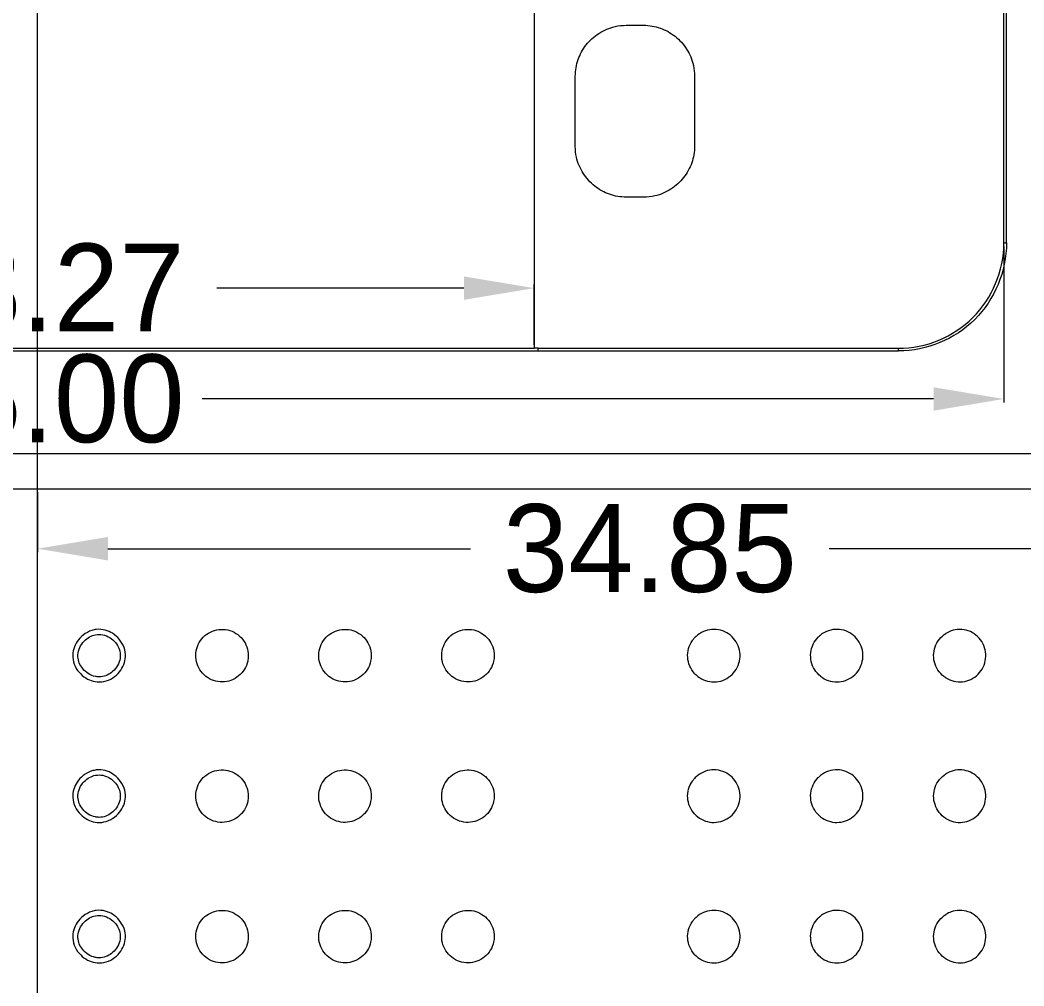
# Model space of a CAD drawing. Header units: millimetres. Extents: x -644 to 177, y 608 to 849.
# Drawn here: x -54.33 to -25.76, y 659.98 to 687.48 of the extents above; entities that cross this region are included whole.
import ezdxf
from ezdxf.lldxf.tags import DXFTag

# ---------------------------------------------------------------- set-up
doc = ezdxf.new("R2010")
doc.units = ezdxf.units.MM
doc.layers.get('0').update_dxf_attribs({"linetype": 'CONTINUOUS'})
doc.layers.get('Defpoints').update_dxf_attribs({"linetype": 'CONTINUOUS'})
doc.layers.add('10', color=7, linetype='CONTINUOUS', true_color=0xffffff)
doc.layers.add('30', color=7, linetype='CONTINUOUS', true_color=0xffffff)
tags = doc.linetypes.add('PHANTOM', pattern=[50.5, 18, -6.5, 6.5, -6.5, 6.5, -6.5]).pattern_tags.tags
tags[14:15] = [DXFTag(74, 4), DXFTag(75, 0), DXFTag(340, '0'), DXFTag(46, 0.0), DXFTag(50, 0.0), DXFTag(44, 0.0), DXFTag(45, 0.0)]
tags[12:13] = [DXFTag(74, 4), DXFTag(75, 0), DXFTag(340, '0'), DXFTag(46, 0.0), DXFTag(50, 0.0), DXFTag(44, 0.0), DXFTag(45, 0.0)]
tags[10:11] = [DXFTag(74, 4), DXFTag(75, 0), DXFTag(340, '0'), DXFTag(46, 0.0), DXFTag(50, 0.0), DXFTag(44, 0.0), DXFTag(45, 0.0)]
tags[8:9] = [DXFTag(74, 4), DXFTag(75, 0), DXFTag(340, '0'), DXFTag(46, 0.0), DXFTag(50, 0.0), DXFTag(44, 0.0), DXFTag(45, 0.0)]
tags[6:7] = [DXFTag(74, 4), DXFTag(75, 0), DXFTag(340, '0'), DXFTag(46, 0.0), DXFTag(50, 0.0), DXFTag(44, 0.0), DXFTag(45, 0.0)]
tags[4:5] = [DXFTag(74, 4), DXFTag(75, 0), DXFTag(340, '0'), DXFTag(46, 0.0), DXFTag(50, 0.0), DXFTag(44, 0.0), DXFTag(45, 0.0)]
doc.dimstyles.new('2', dxfattribs={"dimtxt": 2.5, "dimasz": 2, "dimexe": 0.1, "dimexo": 0.1, "dimgap": 0.1, "dimtad": 0, "dimzin": 0, "dimdsep": 46, "dimtxsty": 'Standard', "dimcen": 0, "dimclrd": 4, "dimclre": 4, "dimclrt": 3, "dimadec": 1, "dimazin": 0, "dimtfac": 1, "dimtofl": 0, "dimtmove": 0, "dimatfit": 3, "dimfxl": 0, "dimtolj": 1, "dimtzin": 0, "dimlwd": 9, "dimlwe": 9, "dimarcsym": 0})

# ---------------------------------------------------------------- blocks, each defined once
blk = doc.blocks.new('*D168')
at = {"color": 4, "lineweight": 9}
for p, q in [((-81.333, 681.038), (-81.333, 676.596)), ((-26.333, 681.038), (-26.333, 676.596)), ((-79.333, 676.696), (-58.516, 676.696)), ((-28.333, 676.696), (-49.149, 676.696))]:
    blk.add_line(p, q, dxfattribs=at)
for points in [[(-79.333, 677.029), (-79.333, 676.363), (-81.333, 676.696)], [(-28.333, 677.029), (-28.333, 676.363), (-26.333, 676.696)]]:
    blk.add_solid(points, dxfattribs=at)
at = {"layer": 'Defpoints', "color": 0, "lineweight": 9}
for p in [(-81.333, 681.138), (-26.333, 681.138), (-26.333, 676.696)]:
    blk.add_point(p, dxfattribs=at)
at = {"color": 3, "lineweight": 9, "insert": (-53.833, 676.696), "char_height": 2.5, "attachment_point": 5}
blk.add_mtext('\\A1;55.00', dxfattribs=at)
blk = doc.blocks.new('*D173')
at = {"color": 4, "lineweight": 9}
for p, q in [((-67.967, 678.238), (-67.967, 679.951)), ((-39.698, 678.238), (-39.698, 679.951)), ((-65.967, 679.851), (-58.933, 679.851)), ((-41.698, 679.851), (-48.733, 679.851))]:
    blk.add_line(p, q, dxfattribs=at)
for points in [[(-65.967, 680.184), (-65.967, 679.518), (-67.967, 679.851)], [(-41.698, 680.184), (-41.698, 679.518), (-39.698, 679.851)]]:
    blk.add_solid(points, dxfattribs=at)
at = {"layer": 'Defpoints', "color": 0, "lineweight": 9}
for p in [(-39.698, 679.851), (-67.967, 678.138), (-39.698, 678.138)]:
    blk.add_point(p, dxfattribs=at)
at = {"color": 3, "lineweight": 9, "insert": (-53.833, 679.851), "char_height": 2.5, "attachment_point": 5}
blk.add_mtext('\\A1;28.27', dxfattribs=at)
blk = doc.blocks.new('*D176')
at = {"color": 4, "lineweight": 9}
for p, q in [((-18.983, 678.838), (-18.983, 672.333)), ((-53.833, 674.038), (-53.833, 672.333)), ((-51.833, 672.433), (-41.508, 672.433)), ((-20.983, 672.433), (-31.308, 672.433))]:
    blk.add_line(p, q, dxfattribs=at)
for points in [[(-51.833, 672.766), (-51.833, 672.099), (-53.833, 672.433)], [(-20.983, 672.766), (-20.983, 672.099), (-18.983, 672.433)]]:
    blk.add_solid(points, dxfattribs=at)
at = {"layer": 'Defpoints', "color": 0, "lineweight": 9}
for p in [(-18.983, 678.938), (-53.833, 674.138), (-18.983, 672.433)]:
    blk.add_point(p, dxfattribs=at)
at = {"color": 3, "lineweight": 9, "insert": (-36.408, 672.433), "char_height": 2.5, "attachment_point": 5}
blk.add_mtext('\\A1;34.85', dxfattribs=at)

msp = doc.modelspace()

# ---------------------------------------------------------------- linework, layer by layer
at = {"layer": '10', "color": 7, "linetype": 'Continuous', "lineweight": 9}
for p, q in [((-39.698, 738.138), (-39.698, 678.138)), ((-26.333, 681.138), (-26.333, 735.138)), ((-26.259, 681.138), (-26.259, 735.138)), ((-38.53, 683.888), (-38.53, 685.888)), ((-35.136, 685.888), (-35.136, 683.888)), ((-26.333, 681.138), (-26.259, 681.138)), ((-67.967, 678.138), (-39.698, 678.138)), ((-39.583, 678.064), (-39.583, 678.138)), ((-39.583, 678.138), (-29.333, 678.138)), ((-29.333, 678.064), (-29.333, 678.138)), ((-5.595, 675.138), (-102.07, 675.138)), ((-102.07, 674.138), (-5.595, 674.138))]:
    msp.add_line(p, q, dxfattribs=at)
for points, knots in [([(-38.53, 685.888), (-38.53, 686.047), (-38.503, 686.209), (-38.397, 686.509), (-38.318, 686.651), (-38.118, 686.904), (-37.995, 687.017), (-37.718, 687.195), (-37.561, 687.263), (-37.295, 687.323), (-37.189, 687.335), (-37.083, 687.335)], [0, 0, 0, 0, 0.211299, 0.211299, 0.422271, 0.422271, 0.638737, 0.638737, 0.860233, 0.860233, 1, 1, 1, 1]), ([(-37.083, 687.335), (-37.041, 687.335), (-37, 687.335), (-36.916, 687.335), (-36.875, 687.335), (-36.75, 687.335), (-36.666, 687.335), (-36.583, 687.335)], [0, 0, 0, 0, 0.250017, 0.250017, 0.500034, 0.500034, 1, 1, 1, 1]), ([(-36.583, 687.335), (-36.423, 687.335), (-36.261, 687.307), (-35.959, 687.2), (-35.816, 687.12), (-35.562, 686.919), (-35.449, 686.793), (-35.271, 686.514), (-35.205, 686.356), (-35.147, 686.093), (-35.136, 685.99), (-35.136, 685.888)], [0, 0, 0, 0, 0.213071, 0.213071, 0.425808, 0.425808, 0.644038, 0.644038, 0.865329, 0.865329, 1, 1, 1, 1]), ([(-37.083, 682.441), (-37.243, 682.441), (-37.405, 682.469), (-37.706, 682.576), (-37.85, 682.656), (-38.104, 682.857), (-38.217, 682.982), (-38.394, 683.261), (-38.461, 683.419), (-38.519, 683.682), (-38.53, 683.785), (-38.53, 683.888)], [0, 0, 0, 0, 0.212905, 0.212905, 0.425483, 0.425483, 0.643447, 0.643447, 0.864677, 0.864677, 1, 1, 1, 1]), ([(-35.136, 683.888), (-35.136, 683.729), (-35.163, 683.568), (-35.269, 683.268), (-35.348, 683.125), (-35.547, 682.873), (-35.671, 682.76), (-35.947, 682.581), (-36.105, 682.514), (-36.37, 682.453), (-36.477, 682.441), (-36.583, 682.441)], [0, 0, 0, 0, 0.211104, 0.211104, 0.421877, 0.421877, 0.63817, 0.63817, 0.859804, 0.859804, 1, 1, 1, 1]), ([(-36.583, 682.441), (-36.625, 682.441), (-36.666, 682.441), (-36.75, 682.441), (-36.791, 682.441), (-36.916, 682.441), (-37, 682.441), (-37.083, 682.441)], [0, 0, 0, 0, 0.250017, 0.250017, 0.500034, 0.500034, 1, 1, 1, 1]), ([(-26.259, 681.138), (-26.259, 680.323), (-26.596, 679.526), (-27.729, 678.396), (-28.524, 678.064), (-29.333, 678.064)], [0, 0, 0, 0, 0.5, 0.5, 1, 1, 1, 1]), ([(-29.333, 678.138), (-28.543, 678.138), (-27.77, 678.461), (-26.662, 679.564), (-26.333, 680.343), (-26.333, 681.138)], [0, 0, 0, 0, 0.5, 0.5, 1, 1, 1, 1]), ([(-39.583, 678.064), (-38.683, 678.064), (-37.783, 678.064), (-35.984, 678.064), (-35.085, 678.064), (-32.567, 678.064), (-30.949, 678.064), (-29.333, 678.064)], [0, 0, 0, 0, 0.26292, 0.26292, 0.525839, 0.525839, 1, 1, 1, 1]), ([(-52.162, 670.133), (-52.076, 670.143), (-51.988, 670.136), (-51.833, 670.094), (-51.764, 670.063), (-51.63, 669.978), (-51.565, 669.921), (-51.452, 669.786), (-51.404, 669.705), (-51.344, 669.536), (-51.33, 669.447), (-51.337, 669.282), (-51.354, 669.206), (-51.41, 669.061), (-51.451, 668.992), (-51.554, 668.863), (-51.62, 668.803), (-51.77, 668.707), (-51.857, 668.67), (-52.028, 668.635), (-52.114, 668.633), (-52.271, 668.661), (-52.344, 668.686), (-52.482, 668.759), (-52.549, 668.808), (-52.67, 668.929), (-52.723, 669.005), (-52.801, 669.167), (-52.826, 669.258), (-52.836, 669.427), (-52.826, 669.508), (-52.781, 669.656), (-52.747, 669.725), (-52.658, 669.857), (-52.599, 669.921), (-52.46, 670.031), (-52.376, 670.077), (-52.247, 670.118), (-52.204, 670.128), (-52.162, 670.133)], [0, 0, 0, 0, 0.055457, 0.055457, 0.103404, 0.103404, 0.157665, 0.157665, 0.216795, 0.216795, 0.273492, 0.273492, 0.322845, 0.322845, 0.373101, 0.373101, 0.429267, 0.429267, 0.48802, 0.48802, 0.542094, 0.542094, 0.590524, 0.590524, 0.642631, 0.642631, 0.700613, 0.700613, 0.758921, 0.758921, 0.810184, 0.810184, 0.858117, 0.858117, 0.912877, 0.912877, 0.9726, 0.9726, 1, 1, 1, 1]), ([(-52.083, 668.784), (-52.019, 668.784), (-51.954, 668.796), (-51.835, 668.839), (-51.778, 668.87), (-51.672, 668.951), (-51.623, 669.002), (-51.542, 669.12), (-51.511, 669.189), (-51.478, 669.327), (-51.474, 669.397), (-51.493, 669.525), (-51.512, 669.584), (-51.568, 669.696), (-51.606, 669.75), (-51.7, 669.849), (-51.759, 669.894), (-51.888, 669.96), (-51.961, 669.982), (-52.098, 669.995), (-52.165, 669.989), (-52.285, 669.955), (-52.34, 669.93), (-52.448, 669.861), (-52.5, 669.815), (-52.591, 669.706), (-52.629, 669.64), (-52.678, 669.503), (-52.689, 669.43), (-52.682, 669.298), (-52.668, 669.237), (-52.622, 669.123), (-52.589, 669.068), (-52.505, 668.964), (-52.451, 668.915), (-52.329, 668.838), (-52.259, 668.809), (-52.153, 668.788), (-52.118, 668.784), (-52.083, 668.784)], [0, 0, 0, 0, 0.05104, 0.05104, 0.10181, 0.10181, 0.157489, 0.157489, 0.216351, 0.216351, 0.271101, 0.271101, 0.319654, 0.319654, 0.371258, 0.371258, 0.428981, 0.428981, 0.487675, 0.487675, 0.539641, 0.539641, 0.587384, 0.587384, 0.641574, 0.641574, 0.701184, 0.701184, 0.758248, 0.758248, 0.80685, 0.80685, 0.856826, 0.856826, 0.913343, 0.913343, 0.972396, 0.972396, 1, 1, 1, 1]), ([(-47.836, 669.388), (-47.836, 669.472), (-47.85, 669.557), (-47.906, 669.715), (-47.948, 669.79), (-48.052, 669.921), (-48.117, 669.978), (-48.259, 670.067), (-48.338, 670.1), (-48.502, 670.136), (-48.587, 670.141), (-48.754, 670.121), (-48.836, 670.097), (-48.987, 670.024), (-49.057, 669.974), (-49.175, 669.855), (-49.224, 669.784), (-49.296, 669.633), (-49.319, 669.55), (-49.337, 669.383), (-49.331, 669.297), (-49.293, 669.134), (-49.259, 669.055), (-49.169, 668.914), (-49.111, 668.85), (-48.979, 668.747), (-48.903, 668.706), (-48.745, 668.652), (-48.66, 668.639), (-48.492, 668.64), (-48.407, 668.656), (-48.25, 668.713), (-48.175, 668.756), (-48.046, 668.862), (-47.989, 668.927), (-47.902, 669.07), (-47.87, 669.15), (-47.842, 669.283), (-47.836, 669.335), (-47.836, 669.388)], [0, 0, 0, 0, 0.053712, 0.053712, 0.107425, 0.107425, 0.161135, 0.161135, 0.214838, 0.214838, 0.268536, 0.268536, 0.322231, 0.322231, 0.375926, 0.375926, 0.429627, 0.429627, 0.483335, 0.483335, 0.537047, 0.537047, 0.590761, 0.590761, 0.644472, 0.644472, 0.698178, 0.698178, 0.751877, 0.751877, 0.805572, 0.805572, 0.859267, 0.859267, 0.912967, 0.912967, 0.966672, 0.966672, 1, 1, 1, 1]), ([(-44.337, 669.388), (-44.337, 669.472), (-44.352, 669.557), (-44.407, 669.715), (-44.449, 669.79), (-44.553, 669.921), (-44.618, 669.978), (-44.76, 670.067), (-44.839, 670.1), (-45.002, 670.136), (-45.088, 670.141), (-45.255, 670.121), (-45.337, 670.097), (-45.488, 670.024), (-45.557, 669.974), (-45.675, 669.855), (-45.725, 669.784), (-45.796, 669.633), (-45.82, 669.55), (-45.837, 669.383), (-45.832, 669.297), (-45.793, 669.134), (-45.76, 669.055), (-45.669, 668.914), (-45.611, 668.85), (-45.48, 668.747), (-45.404, 668.706), (-45.245, 668.652), (-45.16, 668.639), (-44.993, 668.64), (-44.908, 668.656), (-44.751, 668.713), (-44.676, 668.756), (-44.547, 668.862), (-44.49, 668.927), (-44.403, 669.07), (-44.371, 669.15), (-44.343, 669.283), (-44.337, 669.335), (-44.337, 669.388)], [0, 0, 0, 0, 0.053712, 0.053712, 0.107425, 0.107425, 0.161135, 0.161135, 0.214838, 0.214838, 0.268536, 0.268536, 0.322231, 0.322231, 0.375926, 0.375926, 0.429627, 0.429627, 0.483335, 0.483335, 0.537047, 0.537047, 0.590761, 0.590761, 0.644472, 0.644472, 0.698178, 0.698178, 0.751877, 0.751877, 0.805572, 0.805572, 0.859267, 0.859267, 0.912967, 0.912967, 0.966672, 0.966672, 1, 1, 1, 1]), ([(-40.839, 669.388), (-40.839, 669.472), (-40.853, 669.557), (-40.909, 669.715), (-40.95, 669.79), (-41.055, 669.921), (-41.119, 669.978), (-41.261, 670.067), (-41.34, 670.1), (-41.503, 670.136), (-41.589, 670.141), (-41.755, 670.121), (-41.838, 670.097), (-41.988, 670.024), (-42.058, 669.974), (-42.175, 669.855), (-42.225, 669.784), (-42.296, 669.633), (-42.32, 669.55), (-42.337, 669.383), (-42.332, 669.297), (-42.293, 669.134), (-42.26, 669.055), (-42.17, 668.914), (-42.112, 668.85), (-41.98, 668.747), (-41.904, 668.706), (-41.746, 668.652), (-41.661, 668.639), (-41.494, 668.64), (-41.409, 668.656), (-41.252, 668.713), (-41.177, 668.756), (-41.048, 668.862), (-40.992, 668.927), (-40.905, 669.07), (-40.873, 669.15), (-40.844, 669.283), (-40.839, 669.335), (-40.839, 669.388)], [0, 0, 0, 0, 0.053712, 0.053712, 0.107425, 0.107425, 0.161135, 0.161135, 0.214838, 0.214838, 0.268536, 0.268536, 0.322231, 0.322231, 0.375926, 0.375926, 0.429627, 0.429627, 0.483335, 0.483335, 0.537047, 0.537047, 0.590761, 0.590761, 0.644472, 0.644472, 0.698178, 0.698178, 0.751877, 0.751877, 0.805572, 0.805572, 0.859267, 0.859267, 0.912967, 0.912967, 0.966672, 0.966672, 1, 1, 1, 1]), ([(-35.136, 668.882), (-35.081, 668.821), (-35.014, 668.769), (-34.868, 668.69), (-34.787, 668.662), (-34.622, 668.636), (-34.536, 668.637), (-34.372, 668.667), (-34.292, 668.696), (-34.147, 668.779), (-34.08, 668.833), (-33.971, 668.959), (-33.926, 669.033), (-33.864, 669.189), (-33.846, 669.273), (-33.839, 669.44), (-33.85, 669.526), (-33.899, 669.686), (-33.937, 669.763), (-34.036, 669.898), (-34.098, 669.958), (-34.235, 670.053), (-34.313, 670.089), (-34.474, 670.132), (-34.559, 670.14), (-34.726, 670.128), (-34.809, 670.107), (-34.962, 670.04), (-35.034, 669.993), (-35.109, 669.922), (-35.123, 669.908), (-35.136, 669.894)], [0, 0, 0, 0, 0.069406, 0.069406, 0.139732, 0.139732, 0.210053, 0.210053, 0.28037, 0.28037, 0.350691, 0.350691, 0.421019, 0.421019, 0.491355, 0.491355, 0.561697, 0.561697, 0.632039, 0.632039, 0.702378, 0.702378, 0.772709, 0.772709, 0.843031, 0.843031, 0.913349, 0.913349, 0.983668, 0.983668, 1, 1, 1, 1]), ([(-31.549, 668.8), (-31.615, 668.853), (-31.672, 668.917), (-31.762, 669.058), (-31.795, 669.138), (-31.832, 669.301), (-31.837, 669.387), (-31.819, 669.554), (-31.795, 669.636), (-31.723, 669.787), (-31.674, 669.857), (-31.594, 669.937), (-31.572, 669.957), (-31.549, 669.975)], [0, 0, 0, 0, 0.187428, 0.187428, 0.374903, 0.374903, 0.561709, 0.561709, 0.74805, 0.74805, 0.934578, 0.934578, 1, 1, 1, 1]), ([(-31.549, 668.8), (-31.484, 668.749), (-31.41, 668.708), (-31.253, 668.653), (-31.169, 668.639), (-31.002, 668.64), (-30.918, 668.655), (-30.761, 668.71), (-30.687, 668.752), (-30.557, 668.857), (-30.5, 668.922), (-30.412, 669.064), (-30.38, 669.144), (-30.344, 669.308), (-30.34, 669.394), (-30.36, 669.56), (-30.384, 669.643), (-30.457, 669.793), (-30.507, 669.863), (-30.626, 669.98), (-30.696, 670.029), (-30.847, 670.101), (-30.93, 670.124), (-31.095, 670.141), (-31.181, 670.135), (-31.342, 670.096), (-31.421, 670.062), (-31.511, 670.004), (-31.53, 669.99), (-31.549, 669.975)], [0, 0, 0, 0, 0.074631, 0.074631, 0.149974, 0.149974, 0.225313, 0.225313, 0.300651, 0.300651, 0.375995, 0.375995, 0.451348, 0.451348, 0.526709, 0.526709, 0.602073, 0.602073, 0.677436, 0.677436, 0.752793, 0.752793, 0.82814, 0.82814, 0.90348, 0.90348, 0.978817, 0.978817, 1, 1, 1, 1]), ([(-27.986, 668.755), (-28.056, 668.8), (-28.12, 668.858), (-28.224, 668.99), (-28.265, 669.066), (-28.32, 669.225), (-28.333, 669.31), (-28.332, 669.477), (-28.317, 669.562), (-28.261, 669.719), (-28.219, 669.793), (-28.116, 669.921), (-28.054, 669.977), (-27.986, 670.02)], [0, 0, 0, 0, 0.168268, 0.168268, 0.336597, 0.336597, 0.504046, 0.504046, 0.670722, 0.670722, 0.837377, 0.837377, 1, 1, 1, 1]), ([(-27.986, 668.755), (-27.916, 668.711), (-27.838, 668.678), (-27.677, 668.64), (-27.591, 668.635), (-27.426, 668.653), (-27.344, 668.676), (-27.194, 668.749), (-27.124, 668.798), (-27.007, 668.916), (-26.957, 668.986), (-26.885, 669.137), (-26.861, 669.22), (-26.842, 669.386), (-26.847, 669.472), (-26.884, 669.636), (-26.916, 669.715), (-27.005, 669.857), (-27.062, 669.921), (-27.192, 670.026), (-27.267, 670.067), (-27.424, 670.122), (-27.508, 670.136), (-27.674, 670.136), (-27.758, 670.121), (-27.889, 670.075), (-27.939, 670.05), (-27.986, 670.02)], [0, 0, 0, 0, 0.078431, 0.078431, 0.157459, 0.157459, 0.236483, 0.236483, 0.31551, 0.31551, 0.394544, 0.394544, 0.473587, 0.473587, 0.552638, 0.552638, 0.631691, 0.631691, 0.71074, 0.71074, 0.789781, 0.789781, 0.868813, 0.868813, 0.947838, 0.947838, 1, 1, 1, 1]), ([(-35.136, 668.882), (-35.193, 668.943), (-35.239, 669.016), (-35.305, 669.17), (-35.325, 669.254), (-35.337, 669.421), (-35.328, 669.506), (-35.284, 669.668), (-35.247, 669.746), (-35.18, 669.842), (-35.159, 669.869), (-35.136, 669.894)], [0, 0, 0, 0, 0.227445, 0.227445, 0.454922, 0.454922, 0.681948, 0.681948, 0.908832, 0.908832, 1, 1, 1, 1]), ([(-52.162, 666.133), (-52.076, 666.143), (-51.988, 666.136), (-51.833, 666.094), (-51.764, 666.063), (-51.63, 665.978), (-51.565, 665.921), (-51.452, 665.786), (-51.404, 665.705), (-51.344, 665.536), (-51.33, 665.447), (-51.337, 665.282), (-51.354, 665.206), (-51.41, 665.061), (-51.451, 664.992), (-51.554, 664.863), (-51.62, 664.803), (-51.77, 664.707), (-51.857, 664.67), (-52.028, 664.635), (-52.114, 664.633), (-52.271, 664.661), (-52.344, 664.686), (-52.482, 664.759), (-52.549, 664.808), (-52.67, 664.929), (-52.723, 665.005), (-52.801, 665.167), (-52.826, 665.258), (-52.836, 665.427), (-52.826, 665.508), (-52.781, 665.656), (-52.747, 665.725), (-52.658, 665.857), (-52.599, 665.921), (-52.46, 666.031), (-52.376, 666.077), (-52.247, 666.118), (-52.204, 666.128), (-52.162, 666.133)], [0, 0, 0, 0, 0.055457, 0.055457, 0.103404, 0.103404, 0.157665, 0.157665, 0.216795, 0.216795, 0.273492, 0.273492, 0.322845, 0.322845, 0.373101, 0.373101, 0.429267, 0.429267, 0.48802, 0.48802, 0.542094, 0.542094, 0.590524, 0.590524, 0.642631, 0.642631, 0.700613, 0.700613, 0.758921, 0.758921, 0.810184, 0.810184, 0.858117, 0.858117, 0.912877, 0.912877, 0.9726, 0.9726, 1, 1, 1, 1]), ([(-52.083, 664.784), (-52.019, 664.784), (-51.954, 664.796), (-51.835, 664.839), (-51.778, 664.87), (-51.672, 664.951), (-51.623, 665.002), (-51.542, 665.12), (-51.511, 665.189), (-51.478, 665.327), (-51.474, 665.397), (-51.493, 665.525), (-51.512, 665.584), (-51.568, 665.696), (-51.606, 665.75), (-51.7, 665.849), (-51.759, 665.894), (-51.888, 665.96), (-51.961, 665.982), (-52.098, 665.995), (-52.165, 665.989), (-52.285, 665.955), (-52.34, 665.93), (-52.448, 665.861), (-52.5, 665.815), (-52.591, 665.706), (-52.629, 665.64), (-52.678, 665.503), (-52.689, 665.43), (-52.682, 665.298), (-52.668, 665.237), (-52.622, 665.123), (-52.589, 665.068), (-52.505, 664.964), (-52.451, 664.915), (-52.329, 664.838), (-52.259, 664.809), (-52.153, 664.788), (-52.118, 664.784), (-52.083, 664.784)], [0, 0, 0, 0, 0.05104, 0.05104, 0.10181, 0.10181, 0.157489, 0.157489, 0.216351, 0.216351, 0.271101, 0.271101, 0.319654, 0.319654, 0.371258, 0.371258, 0.428981, 0.428981, 0.487675, 0.487675, 0.539641, 0.539641, 0.587384, 0.587384, 0.641574, 0.641574, 0.701184, 0.701184, 0.758248, 0.758248, 0.80685, 0.80685, 0.856826, 0.856826, 0.913343, 0.913343, 0.972396, 0.972396, 1, 1, 1, 1]), ([(-47.836, 665.388), (-47.836, 665.472), (-47.85, 665.557), (-47.906, 665.715), (-47.948, 665.79), (-48.052, 665.921), (-48.117, 665.978), (-48.259, 666.067), (-48.338, 666.1), (-48.502, 666.136), (-48.587, 666.141), (-48.754, 666.121), (-48.836, 666.097), (-48.987, 666.024), (-49.057, 665.974), (-49.175, 665.855), (-49.224, 665.784), (-49.296, 665.633), (-49.319, 665.55), (-49.337, 665.383), (-49.331, 665.297), (-49.293, 665.134), (-49.259, 665.055), (-49.169, 664.914), (-49.111, 664.85), (-48.979, 664.747), (-48.903, 664.706), (-48.745, 664.652), (-48.66, 664.639), (-48.492, 664.64), (-48.407, 664.656), (-48.25, 664.713), (-48.175, 664.756), (-48.046, 664.862), (-47.989, 664.927), (-47.902, 665.07), (-47.87, 665.15), (-47.842, 665.283), (-47.836, 665.335), (-47.836, 665.388)], [0, 0, 0, 0, 0.053712, 0.053712, 0.107425, 0.107425, 0.161135, 0.161135, 0.214838, 0.214838, 0.268536, 0.268536, 0.322231, 0.322231, 0.375926, 0.375926, 0.429627, 0.429627, 0.483335, 0.483335, 0.537047, 0.537047, 0.590761, 0.590761, 0.644472, 0.644472, 0.698178, 0.698178, 0.751877, 0.751877, 0.805572, 0.805572, 0.859267, 0.859267, 0.912967, 0.912967, 0.966672, 0.966672, 1, 1, 1, 1]), ([(-44.337, 665.388), (-44.337, 665.472), (-44.352, 665.557), (-44.407, 665.715), (-44.449, 665.79), (-44.553, 665.921), (-44.618, 665.978), (-44.76, 666.067), (-44.839, 666.1), (-45.002, 666.136), (-45.088, 666.141), (-45.255, 666.121), (-45.337, 666.097), (-45.488, 666.024), (-45.557, 665.974), (-45.675, 665.855), (-45.725, 665.784), (-45.796, 665.633), (-45.82, 665.55), (-45.837, 665.383), (-45.832, 665.297), (-45.793, 665.134), (-45.76, 665.055), (-45.669, 664.914), (-45.611, 664.85), (-45.48, 664.747), (-45.404, 664.706), (-45.245, 664.652), (-45.16, 664.639), (-44.993, 664.64), (-44.908, 664.656), (-44.751, 664.713), (-44.676, 664.756), (-44.547, 664.862), (-44.49, 664.927), (-44.403, 665.07), (-44.371, 665.15), (-44.343, 665.283), (-44.337, 665.335), (-44.337, 665.388)], [0, 0, 0, 0, 0.053712, 0.053712, 0.107425, 0.107425, 0.161135, 0.161135, 0.214838, 0.214838, 0.268536, 0.268536, 0.322231, 0.322231, 0.375926, 0.375926, 0.429627, 0.429627, 0.483335, 0.483335, 0.537047, 0.537047, 0.590761, 0.590761, 0.644472, 0.644472, 0.698178, 0.698178, 0.751877, 0.751877, 0.805572, 0.805572, 0.859267, 0.859267, 0.912967, 0.912967, 0.966672, 0.966672, 1, 1, 1, 1]), ([(-40.839, 665.388), (-40.839, 665.472), (-40.853, 665.557), (-40.909, 665.715), (-40.95, 665.79), (-41.055, 665.921), (-41.119, 665.978), (-41.261, 666.067), (-41.34, 666.1), (-41.503, 666.136), (-41.589, 666.141), (-41.755, 666.121), (-41.838, 666.097), (-41.988, 666.024), (-42.058, 665.974), (-42.175, 665.855), (-42.225, 665.784), (-42.296, 665.633), (-42.32, 665.55), (-42.337, 665.383), (-42.332, 665.297), (-42.293, 665.134), (-42.26, 665.055), (-42.17, 664.914), (-42.112, 664.85), (-41.98, 664.747), (-41.904, 664.706), (-41.746, 664.652), (-41.661, 664.639), (-41.494, 664.64), (-41.409, 664.656), (-41.252, 664.713), (-41.177, 664.756), (-41.048, 664.862), (-40.992, 664.927), (-40.905, 665.07), (-40.873, 665.15), (-40.844, 665.283), (-40.839, 665.335), (-40.839, 665.388)], [0, 0, 0, 0, 0.053712, 0.053712, 0.107425, 0.107425, 0.161135, 0.161135, 0.214838, 0.214838, 0.268536, 0.268536, 0.322231, 0.322231, 0.375926, 0.375926, 0.429627, 0.429627, 0.483335, 0.483335, 0.537047, 0.537047, 0.590761, 0.590761, 0.644472, 0.644472, 0.698178, 0.698178, 0.751877, 0.751877, 0.805572, 0.805572, 0.859267, 0.859267, 0.912967, 0.912967, 0.966672, 0.966672, 1, 1, 1, 1]), ([(-35.136, 664.882), (-35.081, 664.821), (-35.014, 664.769), (-34.868, 664.69), (-34.787, 664.662), (-34.622, 664.636), (-34.536, 664.637), (-34.372, 664.667), (-34.292, 664.696), (-34.147, 664.779), (-34.08, 664.833), (-33.971, 664.959), (-33.926, 665.033), (-33.864, 665.189), (-33.846, 665.273), (-33.839, 665.44), (-33.85, 665.526), (-33.899, 665.686), (-33.937, 665.763), (-34.036, 665.898), (-34.098, 665.958), (-34.235, 666.053), (-34.313, 666.089), (-34.474, 666.132), (-34.559, 666.14), (-34.726, 666.128), (-34.809, 666.107), (-34.962, 666.04), (-35.034, 665.993), (-35.109, 665.922), (-35.123, 665.908), (-35.136, 665.894)], [0, 0, 0, 0, 0.069406, 0.069406, 0.139732, 0.139732, 0.210053, 0.210053, 0.28037, 0.28037, 0.350691, 0.350691, 0.421019, 0.421019, 0.491355, 0.491355, 0.561697, 0.561697, 0.632039, 0.632039, 0.702378, 0.702378, 0.772709, 0.772709, 0.843031, 0.843031, 0.913349, 0.913349, 0.983668, 0.983668, 1, 1, 1, 1]), ([(-31.549, 664.8), (-31.615, 664.853), (-31.672, 664.917), (-31.762, 665.058), (-31.795, 665.138), (-31.832, 665.301), (-31.837, 665.387), (-31.819, 665.554), (-31.795, 665.636), (-31.723, 665.787), (-31.674, 665.857), (-31.594, 665.937), (-31.572, 665.957), (-31.549, 665.975)], [0, 0, 0, 0, 0.187428, 0.187428, 0.374903, 0.374903, 0.561709, 0.561709, 0.74805, 0.74805, 0.934578, 0.934578, 1, 1, 1, 1]), ([(-31.549, 664.8), (-31.484, 664.749), (-31.41, 664.708), (-31.253, 664.653), (-31.169, 664.639), (-31.002, 664.64), (-30.918, 664.655), (-30.761, 664.71), (-30.687, 664.752), (-30.557, 664.857), (-30.5, 664.922), (-30.412, 665.064), (-30.38, 665.144), (-30.344, 665.308), (-30.34, 665.394), (-30.36, 665.56), (-30.384, 665.643), (-30.457, 665.793), (-30.507, 665.863), (-30.626, 665.98), (-30.696, 666.029), (-30.847, 666.101), (-30.93, 666.124), (-31.095, 666.141), (-31.181, 666.135), (-31.342, 666.096), (-31.421, 666.062), (-31.511, 666.004), (-31.53, 665.99), (-31.549, 665.975)], [0, 0, 0, 0, 0.074631, 0.074631, 0.149974, 0.149974, 0.225313, 0.225313, 0.300651, 0.300651, 0.375995, 0.375995, 0.451348, 0.451348, 0.526709, 0.526709, 0.602073, 0.602073, 0.677436, 0.677436, 0.752793, 0.752793, 0.82814, 0.82814, 0.90348, 0.90348, 0.978817, 0.978817, 1, 1, 1, 1]), ([(-27.986, 664.755), (-28.056, 664.8), (-28.12, 664.858), (-28.224, 664.99), (-28.265, 665.066), (-28.32, 665.225), (-28.333, 665.31), (-28.332, 665.477), (-28.317, 665.562), (-28.261, 665.719), (-28.219, 665.793), (-28.116, 665.921), (-28.054, 665.977), (-27.986, 666.02)], [0, 0, 0, 0, 0.168268, 0.168268, 0.336597, 0.336597, 0.504046, 0.504046, 0.670722, 0.670722, 0.837377, 0.837377, 1, 1, 1, 1]), ([(-27.986, 664.755), (-27.916, 664.711), (-27.838, 664.678), (-27.677, 664.64), (-27.591, 664.635), (-27.426, 664.653), (-27.344, 664.676), (-27.194, 664.749), (-27.124, 664.798), (-27.007, 664.916), (-26.957, 664.986), (-26.885, 665.137), (-26.861, 665.22), (-26.842, 665.386), (-26.847, 665.472), (-26.884, 665.636), (-26.916, 665.715), (-27.005, 665.857), (-27.062, 665.921), (-27.192, 666.026), (-27.267, 666.067), (-27.424, 666.122), (-27.508, 666.136), (-27.674, 666.136), (-27.758, 666.121), (-27.889, 666.075), (-27.939, 666.05), (-27.986, 666.02)], [0, 0, 0, 0, 0.078431, 0.078431, 0.157459, 0.157459, 0.236483, 0.236483, 0.31551, 0.31551, 0.394544, 0.394544, 0.473587, 0.473587, 0.552638, 0.552638, 0.631691, 0.631691, 0.71074, 0.71074, 0.789781, 0.789781, 0.868813, 0.868813, 0.947838, 0.947838, 1, 1, 1, 1]), ([(-35.136, 664.882), (-35.193, 664.943), (-35.239, 665.016), (-35.305, 665.17), (-35.325, 665.254), (-35.337, 665.421), (-35.328, 665.506), (-35.284, 665.668), (-35.247, 665.746), (-35.18, 665.842), (-35.159, 665.869), (-35.136, 665.894)], [0, 0, 0, 0, 0.227445, 0.227445, 0.454922, 0.454922, 0.681948, 0.681948, 0.908832, 0.908832, 1, 1, 1, 1]), ([(-52.162, 662.133), (-52.076, 662.143), (-51.988, 662.136), (-51.833, 662.094), (-51.764, 662.063), (-51.63, 661.978), (-51.565, 661.921), (-51.452, 661.786), (-51.404, 661.705), (-51.344, 661.536), (-51.33, 661.447), (-51.337, 661.282), (-51.354, 661.206), (-51.41, 661.061), (-51.451, 660.992), (-51.554, 660.863), (-51.62, 660.803), (-51.77, 660.707), (-51.857, 660.67), (-52.028, 660.635), (-52.114, 660.633), (-52.271, 660.661), (-52.344, 660.686), (-52.482, 660.759), (-52.549, 660.808), (-52.67, 660.929), (-52.723, 661.005), (-52.801, 661.167), (-52.826, 661.258), (-52.836, 661.427), (-52.826, 661.508), (-52.781, 661.656), (-52.747, 661.725), (-52.658, 661.857), (-52.599, 661.921), (-52.46, 662.031), (-52.376, 662.077), (-52.247, 662.118), (-52.204, 662.128), (-52.162, 662.133)], [0, 0, 0, 0, 0.055457, 0.055457, 0.103404, 0.103404, 0.157665, 0.157665, 0.216795, 0.216795, 0.273492, 0.273492, 0.322845, 0.322845, 0.373101, 0.373101, 0.429267, 0.429267, 0.48802, 0.48802, 0.542094, 0.542094, 0.590524, 0.590524, 0.642631, 0.642631, 0.700613, 0.700613, 0.758921, 0.758921, 0.810184, 0.810184, 0.858117, 0.858117, 0.912877, 0.912877, 0.9726, 0.9726, 1, 1, 1, 1]), ([(-52.083, 660.784), (-52.019, 660.784), (-51.954, 660.796), (-51.835, 660.839), (-51.778, 660.87), (-51.672, 660.951), (-51.623, 661.002), (-51.542, 661.12), (-51.511, 661.189), (-51.478, 661.327), (-51.474, 661.397), (-51.493, 661.525), (-51.512, 661.584), (-51.568, 661.696), (-51.606, 661.75), (-51.7, 661.849), (-51.759, 661.894), (-51.888, 661.96), (-51.961, 661.982), (-52.098, 661.995), (-52.165, 661.989), (-52.285, 661.955), (-52.34, 661.93), (-52.448, 661.861), (-52.5, 661.815), (-52.591, 661.706), (-52.629, 661.64), (-52.678, 661.503), (-52.689, 661.43), (-52.682, 661.298), (-52.668, 661.237), (-52.622, 661.123), (-52.589, 661.068), (-52.505, 660.964), (-52.451, 660.915), (-52.329, 660.838), (-52.259, 660.809), (-52.153, 660.788), (-52.118, 660.784), (-52.083, 660.784)], [0, 0, 0, 0, 0.05104, 0.05104, 0.10181, 0.10181, 0.157489, 0.157489, 0.216351, 0.216351, 0.271101, 0.271101, 0.319654, 0.319654, 0.371258, 0.371258, 0.428981, 0.428981, 0.487675, 0.487675, 0.539641, 0.539641, 0.587384, 0.587384, 0.641574, 0.641574, 0.701184, 0.701184, 0.758248, 0.758248, 0.80685, 0.80685, 0.856826, 0.856826, 0.913343, 0.913343, 0.972396, 0.972396, 1, 1, 1, 1]), ([(-47.836, 661.388), (-47.836, 661.472), (-47.85, 661.557), (-47.906, 661.715), (-47.948, 661.79), (-48.052, 661.921), (-48.117, 661.978), (-48.259, 662.067), (-48.338, 662.1), (-48.502, 662.136), (-48.587, 662.141), (-48.754, 662.121), (-48.836, 662.097), (-48.987, 662.024), (-49.057, 661.974), (-49.175, 661.855), (-49.224, 661.784), (-49.296, 661.633), (-49.319, 661.55), (-49.337, 661.383), (-49.331, 661.297), (-49.293, 661.134), (-49.259, 661.055), (-49.169, 660.914), (-49.111, 660.85), (-48.979, 660.747), (-48.903, 660.706), (-48.745, 660.652), (-48.66, 660.639), (-48.492, 660.64), (-48.407, 660.656), (-48.25, 660.713), (-48.175, 660.756), (-48.046, 660.862), (-47.989, 660.927), (-47.902, 661.07), (-47.87, 661.15), (-47.842, 661.283), (-47.836, 661.335), (-47.836, 661.388)], [0, 0, 0, 0, 0.053712, 0.053712, 0.107425, 0.107425, 0.161135, 0.161135, 0.214838, 0.214838, 0.268536, 0.268536, 0.322231, 0.322231, 0.375926, 0.375926, 0.429627, 0.429627, 0.483335, 0.483335, 0.537047, 0.537047, 0.590761, 0.590761, 0.644472, 0.644472, 0.698178, 0.698178, 0.751877, 0.751877, 0.805572, 0.805572, 0.859267, 0.859267, 0.912967, 0.912967, 0.966672, 0.966672, 1, 1, 1, 1]), ([(-44.337, 661.388), (-44.337, 661.472), (-44.352, 661.557), (-44.407, 661.715), (-44.449, 661.79), (-44.553, 661.921), (-44.618, 661.978), (-44.76, 662.067), (-44.839, 662.1), (-45.002, 662.136), (-45.088, 662.141), (-45.255, 662.121), (-45.337, 662.097), (-45.488, 662.024), (-45.557, 661.974), (-45.675, 661.855), (-45.725, 661.784), (-45.796, 661.633), (-45.82, 661.55), (-45.837, 661.383), (-45.832, 661.297), (-45.793, 661.134), (-45.76, 661.055), (-45.669, 660.914), (-45.611, 660.85), (-45.48, 660.747), (-45.404, 660.706), (-45.245, 660.652), (-45.16, 660.639), (-44.993, 660.64), (-44.908, 660.656), (-44.751, 660.713), (-44.676, 660.756), (-44.547, 660.862), (-44.49, 660.927), (-44.403, 661.07), (-44.371, 661.15), (-44.343, 661.283), (-44.337, 661.335), (-44.337, 661.388)], [0, 0, 0, 0, 0.053712, 0.053712, 0.107425, 0.107425, 0.161135, 0.161135, 0.214838, 0.214838, 0.268536, 0.268536, 0.322231, 0.322231, 0.375926, 0.375926, 0.429627, 0.429627, 0.483335, 0.483335, 0.537047, 0.537047, 0.590761, 0.590761, 0.644472, 0.644472, 0.698178, 0.698178, 0.751877, 0.751877, 0.805572, 0.805572, 0.859267, 0.859267, 0.912967, 0.912967, 0.966672, 0.966672, 1, 1, 1, 1]), ([(-40.839, 661.388), (-40.839, 661.472), (-40.853, 661.557), (-40.909, 661.715), (-40.95, 661.79), (-41.055, 661.921), (-41.119, 661.978), (-41.261, 662.067), (-41.34, 662.1), (-41.503, 662.136), (-41.589, 662.141), (-41.755, 662.121), (-41.838, 662.097), (-41.988, 662.024), (-42.058, 661.974), (-42.175, 661.855), (-42.225, 661.784), (-42.296, 661.633), (-42.32, 661.55), (-42.337, 661.383), (-42.332, 661.297), (-42.293, 661.134), (-42.26, 661.055), (-42.17, 660.914), (-42.112, 660.85), (-41.98, 660.747), (-41.904, 660.706), (-41.746, 660.652), (-41.661, 660.639), (-41.494, 660.64), (-41.409, 660.656), (-41.252, 660.713), (-41.177, 660.756), (-41.048, 660.862), (-40.992, 660.927), (-40.905, 661.07), (-40.873, 661.15), (-40.844, 661.283), (-40.839, 661.335), (-40.839, 661.388)], [0, 0, 0, 0, 0.053712, 0.053712, 0.107425, 0.107425, 0.161135, 0.161135, 0.214838, 0.214838, 0.268536, 0.268536, 0.322231, 0.322231, 0.375926, 0.375926, 0.429627, 0.429627, 0.483335, 0.483335, 0.537047, 0.537047, 0.590761, 0.590761, 0.644472, 0.644472, 0.698178, 0.698178, 0.751877, 0.751877, 0.805572, 0.805572, 0.859267, 0.859267, 0.912967, 0.912967, 0.966672, 0.966672, 1, 1, 1, 1]), ([(-35.136, 660.882), (-35.081, 660.821), (-35.014, 660.769), (-34.868, 660.69), (-34.787, 660.662), (-34.622, 660.636), (-34.536, 660.637), (-34.372, 660.667), (-34.292, 660.696), (-34.147, 660.779), (-34.08, 660.833), (-33.971, 660.959), (-33.926, 661.033), (-33.864, 661.189), (-33.846, 661.273), (-33.839, 661.44), (-33.85, 661.526), (-33.899, 661.686), (-33.937, 661.763), (-34.036, 661.898), (-34.098, 661.958), (-34.235, 662.053), (-34.313, 662.089), (-34.474, 662.132), (-34.559, 662.14), (-34.726, 662.128), (-34.809, 662.107), (-34.962, 662.04), (-35.034, 661.993), (-35.109, 661.922), (-35.123, 661.908), (-35.136, 661.894)], [0, 0, 0, 0, 0.069406, 0.069406, 0.139732, 0.139732, 0.210053, 0.210053, 0.28037, 0.28037, 0.350691, 0.350691, 0.421019, 0.421019, 0.491355, 0.491355, 0.561697, 0.561697, 0.632039, 0.632039, 0.702378, 0.702378, 0.772709, 0.772709, 0.843031, 0.843031, 0.913349, 0.913349, 0.983668, 0.983668, 1, 1, 1, 1]), ([(-31.549, 660.8), (-31.615, 660.853), (-31.672, 660.917), (-31.762, 661.058), (-31.795, 661.138), (-31.832, 661.301), (-31.837, 661.387), (-31.819, 661.554), (-31.795, 661.636), (-31.723, 661.787), (-31.674, 661.857), (-31.594, 661.937), (-31.572, 661.957), (-31.549, 661.975)], [0, 0, 0, 0, 0.187428, 0.187428, 0.374903, 0.374903, 0.561709, 0.561709, 0.74805, 0.74805, 0.934578, 0.934578, 1, 1, 1, 1]), ([(-31.549, 660.8), (-31.484, 660.749), (-31.41, 660.708), (-31.253, 660.653), (-31.169, 660.639), (-31.002, 660.64), (-30.918, 660.655), (-30.761, 660.71), (-30.687, 660.752), (-30.557, 660.857), (-30.5, 660.922), (-30.412, 661.064), (-30.38, 661.144), (-30.344, 661.308), (-30.34, 661.394), (-30.36, 661.56), (-30.384, 661.643), (-30.457, 661.793), (-30.507, 661.863), (-30.626, 661.98), (-30.696, 662.029), (-30.847, 662.101), (-30.93, 662.124), (-31.095, 662.141), (-31.181, 662.135), (-31.342, 662.096), (-31.421, 662.062), (-31.511, 662.004), (-31.53, 661.99), (-31.549, 661.975)], [0, 0, 0, 0, 0.074631, 0.074631, 0.149974, 0.149974, 0.225313, 0.225313, 0.300651, 0.300651, 0.375995, 0.375995, 0.451348, 0.451348, 0.526709, 0.526709, 0.602073, 0.602073, 0.677436, 0.677436, 0.752793, 0.752793, 0.82814, 0.82814, 0.90348, 0.90348, 0.978817, 0.978817, 1, 1, 1, 1]), ([(-27.986, 660.755), (-28.056, 660.8), (-28.12, 660.858), (-28.224, 660.99), (-28.265, 661.066), (-28.32, 661.225), (-28.333, 661.31), (-28.332, 661.477), (-28.317, 661.562), (-28.261, 661.719), (-28.219, 661.793), (-28.116, 661.921), (-28.054, 661.977), (-27.986, 662.02)], [0, 0, 0, 0, 0.168268, 0.168268, 0.336597, 0.336597, 0.504046, 0.504046, 0.670722, 0.670722, 0.837377, 0.837377, 1, 1, 1, 1]), ([(-27.986, 660.755), (-27.916, 660.711), (-27.838, 660.678), (-27.677, 660.64), (-27.591, 660.635), (-27.426, 660.653), (-27.344, 660.676), (-27.194, 660.749), (-27.124, 660.798), (-27.007, 660.916), (-26.957, 660.986), (-26.885, 661.137), (-26.861, 661.22), (-26.842, 661.386), (-26.847, 661.472), (-26.884, 661.636), (-26.916, 661.715), (-27.005, 661.857), (-27.062, 661.921), (-27.192, 662.026), (-27.267, 662.067), (-27.424, 662.122), (-27.508, 662.136), (-27.674, 662.136), (-27.758, 662.121), (-27.889, 662.075), (-27.939, 662.05), (-27.986, 662.02)], [0, 0, 0, 0, 0.078431, 0.078431, 0.157459, 0.157459, 0.236483, 0.236483, 0.31551, 0.31551, 0.394544, 0.394544, 0.473587, 0.473587, 0.552638, 0.552638, 0.631691, 0.631691, 0.71074, 0.71074, 0.789781, 0.789781, 0.868813, 0.868813, 0.947838, 0.947838, 1, 1, 1, 1]), ([(-35.136, 660.882), (-35.193, 660.943), (-35.239, 661.016), (-35.305, 661.17), (-35.325, 661.254), (-35.337, 661.421), (-35.328, 661.506), (-35.284, 661.668), (-35.247, 661.746), (-35.18, 661.842), (-35.159, 661.869), (-35.136, 661.894)], [0, 0, 0, 0, 0.227445, 0.227445, 0.454922, 0.454922, 0.681948, 0.681948, 0.908832, 0.908832, 1, 1, 1, 1])]:
    msp.add_open_spline(points, degree=3, knots=knots, dxfattribs=at)
for points in [[(-68.083, 678.064), (-58.596, 678.065), (-49.07, 678.065), (-39.583, 678.064)], [(-39.583, 678.138), (-39.621, 678.138), (-39.66, 678.138), (-39.698, 678.138)]]:
    msp.add_open_spline(points, degree=3, dxfattribs=at)
at = {"layer": '30', "color": 1, "linetype": 'PHANTOM', "lineweight": 9, "ltscale": 0.3}
msp.add_line((-53.833, 651.138), (-53.833, 815.138), dxfattribs=at)

# ---------------------------------------------------------------- dimensions: what is measured, and where the dimension line sits
at = {"lineweight": 9}
for base, p1, p2, picture, middle in [((-39.698, 679.851), (-67.967, 678.138), (-39.698, 678.138), '*D173', (-53.833, 679.851)), ((-26.333, 676.696), (-81.333, 681.138), (-26.333, 681.138), '*D168', (-53.833, 676.696))]:
    dim = msp.add_linear_dim(base=base, p1=p1, p2=p2, angle=180, dimstyle='2', dxfattribs=at)
    dim.commit()
    dim.dimension.update_dxf_attribs({"geometry": picture, "text_midpoint": middle})
dim = msp.add_linear_dim(base=(-18.983, 672.433), p1=(-53.833, 674.138), p2=(-18.983, 678.938), angle=180, dimstyle='2', dxfattribs=at)
dim.commit()
dim.dimension.update_dxf_attribs({"geometry": '*D176', "text_midpoint": (-36.408, 672.433), "dimtype": 128})

doc.saveas('drawing.dxf')
